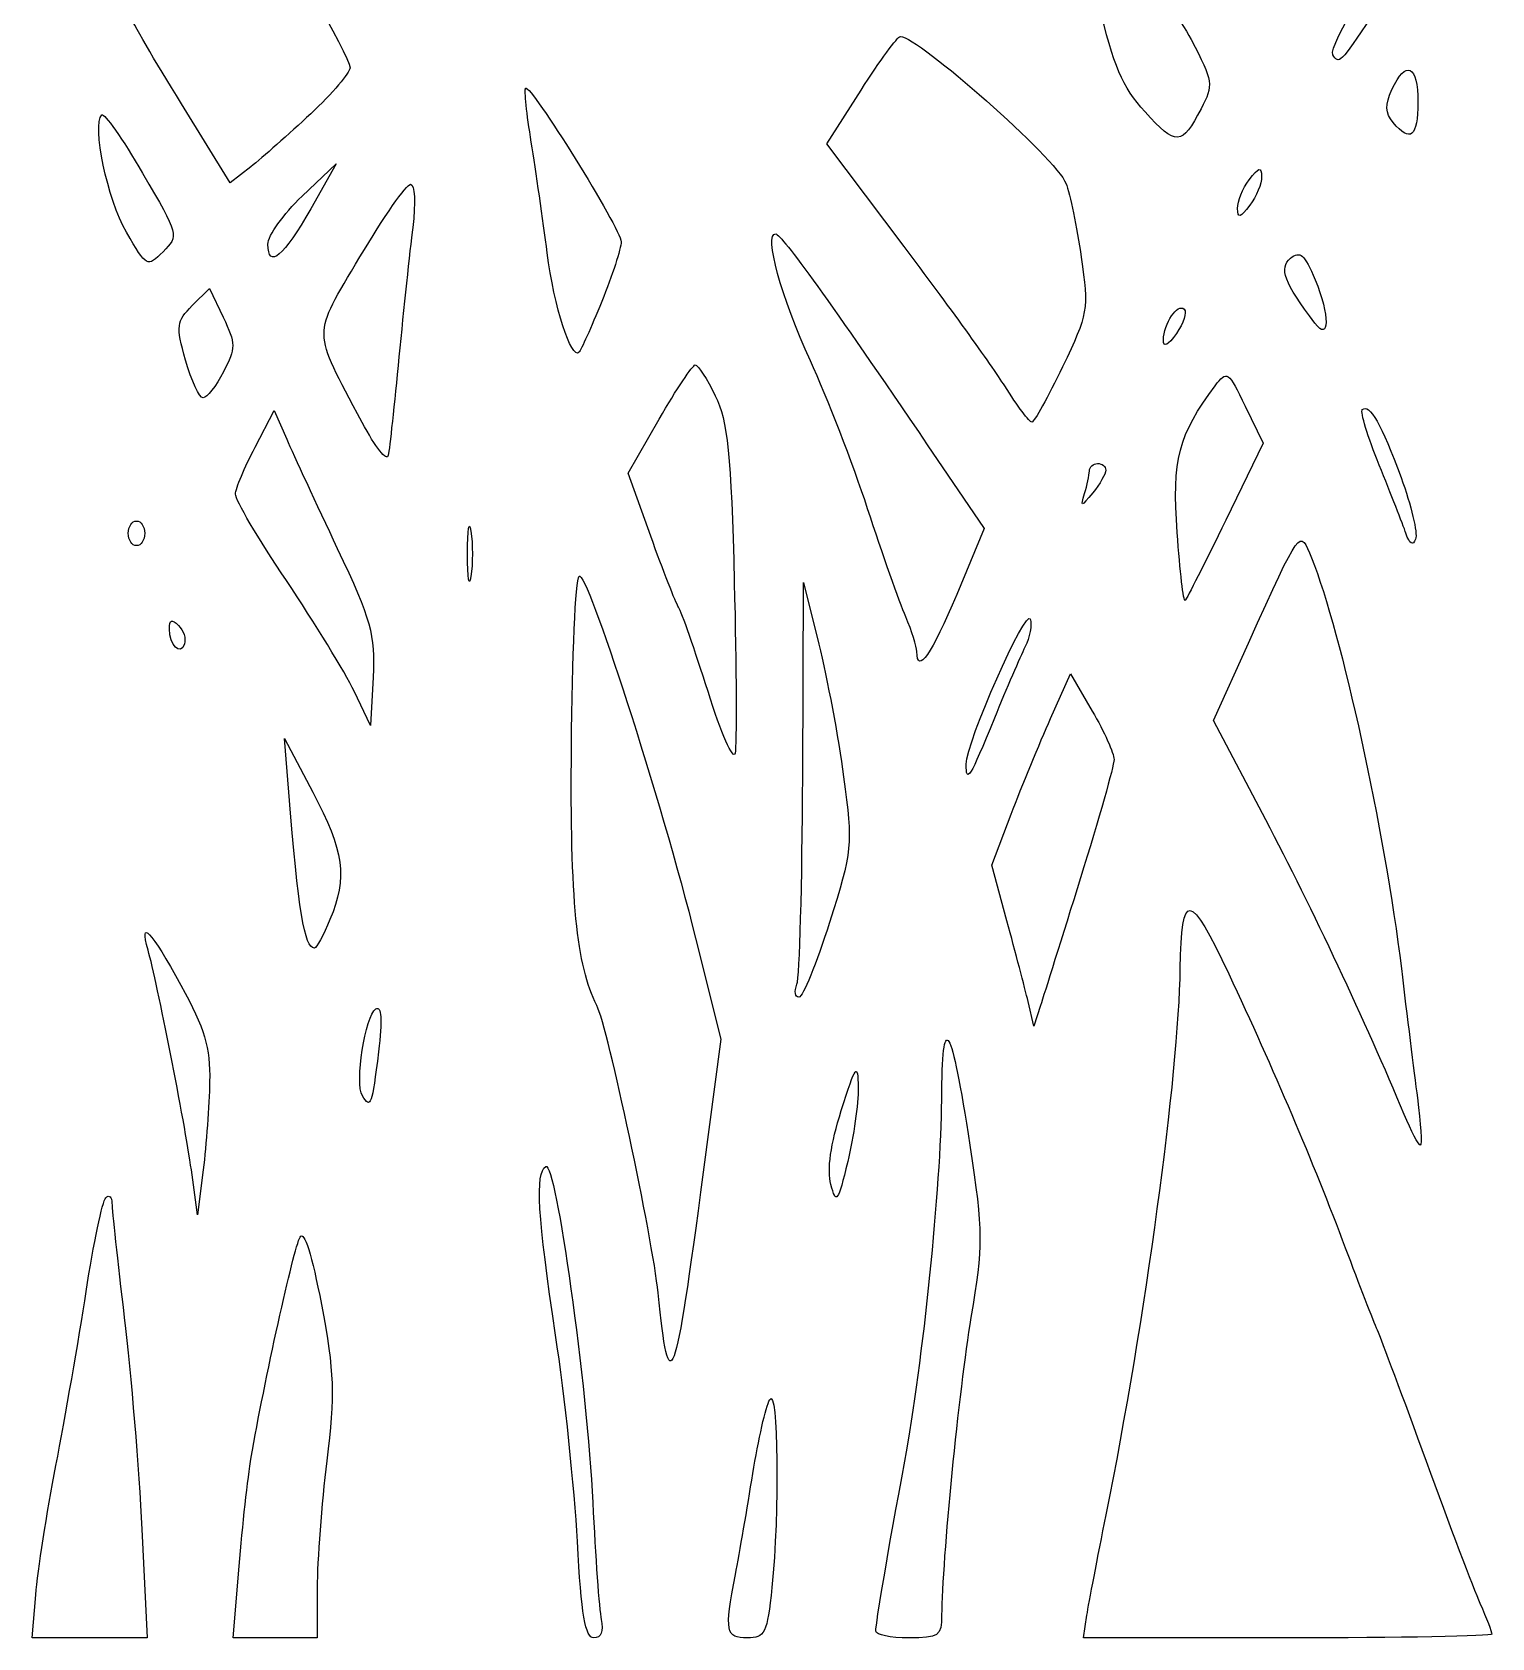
# Model space of a CAD drawing. Header units: centimetres. Extents: x -52 to 49, y -21 to 24.
# Drawn here: x -25.71 to -21.01, y -19.79 to -14.62 of the extents above; entities that cross this region are included whole.
import ezdxf

# ---------------------------------------------------------------- set-up
doc = ezdxf.new("R2010")
doc.units = ezdxf.units.CM
doc.header["$MEASUREMENT"] = 0
doc.layers.add('Layer 1', color=7, linetype='Continuous')

msp = doc.modelspace()

# ---------------------------------------------------------------- linework, layer by layer
at = {"layer": 'Layer 1'}
for points, knots in [([(-24.81245, -14.88026), (-24.7427, -14.81501), (-24.68563, -14.74827), (-24.68563, -14.73195), (-24.68563, -14.73195), (-24.68563, -14.69452), (-24.91995, -14.29298), (-24.95411, -14.27187), (-24.95411, -14.27187), (-24.98846, -14.25064), (-25.40432, -14.52609), (-25.39454, -14.56359), (-25.39454, -14.56359), (-25.39027, -14.57996), (-25.31583, -14.708), (-25.22912, -14.84812), (-25.22912, -14.84812), (-25.22912, -14.84812), (-25.07147, -15.10288), (-25.07147, -15.10288), (-25.07147, -15.10288), (-25.07147, -15.10288), (-25.00537, -15.05089), (-25.00537, -15.05089), (-25.00537, -15.05089), (-24.96902, -15.02229), (-24.8822, -14.94551), (-24.81245, -14.88027), (-24.81245, -14.88027), (-24.81245, -14.88027), (-24.81245, -14.88026), (-24.81245, -14.88026)], [0, 0, 0, 0, 0.1111111, 0.1111111, 0.1111111, 0.1111111, 0.2222222, 0.2222222, 0.2222222, 0.2222222, 0.3333333, 0.3333333, 0.3333333, 0.3333333, 0.4444444, 0.4444444, 0.4444444, 0.4444444, 0.5555556, 0.5555556, 0.5555556, 0.5555556, 0.6666667, 0.6666667, 0.6666667, 0.6666667, 0.7777778, 0.7777778, 0.7777778, 0.7777778, 1, 1, 1, 1]), ([(-21.94447, -14.86433), (-21.90421, -14.78648), (-21.90557, -14.77707), (-21.97658, -14.64135), (-21.97658, -14.64135), (-22.04908, -14.50278), (-22.28939, -14.23724), (-22.31717, -14.26501), (-22.31717, -14.26501), (-22.32487, -14.27272), (-22.30522, -14.39035), (-22.27348, -14.52641), (-22.27348, -14.52641), (-22.22685, -14.72635), (-22.19835, -14.79309), (-22.12491, -14.87439), (-22.12491, -14.87439), (-22.02495, -14.98504), (-22.00636, -14.984), (-21.94447, -14.86433)], [0, 0, 0, 0, 0.1666667, 0.1666667, 0.1666667, 0.1666667, 0.3333333, 0.3333333, 0.3333333, 0.3333333, 0.5, 0.5, 0.5, 0.5, 0.6666667, 0.6666667, 0.6666667, 0.6666667, 1, 1, 1, 1]), ([(-21.39531, -14.56572), (-21.29786, -14.41895), (-21.279, -14.36688), (-21.32329, -14.36688), (-21.32329, -14.36688), (-21.35559, -14.36688), (-21.53646, -14.66398), (-21.52019, -14.69031), (-21.52019, -14.69031), (-21.50035, -14.72241), (-21.49735, -14.71941), (-21.39531, -14.56573), (-21.39531, -14.56573), (-21.39531, -14.56573), (-21.39531, -14.56572), (-21.39531, -14.56572)], [0, 0, 0, 0, 0.2, 0.2, 0.2, 0.2, 0.4, 0.4, 0.4, 0.4, 0.6, 0.6, 0.6, 0.6, 1, 1, 1, 1]), ([(-22.39073, -15.69546), (-22.30847, -15.5248), (-22.30611, -15.51092), (-22.33064, -15.34242), (-22.33064, -15.34242), (-22.34468, -15.24595), (-22.36692, -15.13879), (-22.38006, -15.10429), (-22.38006, -15.10429), (-22.40958, -15.02679), (-22.85533, -14.63146), (-22.9132, -14.63146), (-22.9132, -14.63146), (-22.92225, -14.63146), (-22.97921, -14.70918), (-23.03977, -14.80418), (-23.03977, -14.80418), (-23.03977, -14.80418), (-23.14988, -14.97689), (-23.14988, -14.97689), (-23.14988, -14.97689), (-23.14988, -14.97689), (-22.90063, -15.30832), (-22.90063, -15.30832), (-22.90063, -15.30832), (-22.76354, -15.4906), (-22.61795, -15.69266), (-22.5771, -15.75733), (-22.5771, -15.75733), (-22.53624, -15.822), (-22.49686, -15.87451), (-22.48959, -15.87401), (-22.48959, -15.87401), (-22.48231, -15.87351), (-22.43783, -15.79317), (-22.39074, -15.69546), (-22.39074, -15.69546), (-22.39074, -15.69546), (-22.39073, -15.69546), (-22.39073, -15.69546)], [0, 0, 0, 0, 0.0909091, 0.0909091, 0.0909091, 0.0909091, 0.1818182, 0.1818182, 0.1818182, 0.1818182, 0.2727273, 0.2727273, 0.2727273, 0.2727273, 0.3636364, 0.3636364, 0.3636364, 0.3636364, 0.4545455, 0.4545455, 0.4545455, 0.4545455, 0.5454545, 0.5454545, 0.5454545, 0.5454545, 0.6363636, 0.6363636, 0.6363636, 0.6363636, 0.7272727, 0.7272727, 0.7272727, 0.7272727, 0.8181818, 0.8181818, 0.8181818, 0.8181818, 1, 1, 1, 1]), ([(-21.24604, -14.84313), (-21.24604, -14.72376), (-21.28529, -14.70481), (-21.32987, -14.80266), (-21.32987, -14.80266), (-21.35264, -14.85264), (-21.35175, -14.87755), (-21.32606, -14.90849), (-21.32606, -14.90849), (-21.27073, -14.97516), (-21.24603, -14.95499), (-21.24603, -14.84313), (-21.24603, -14.84313), (-21.24603, -14.84313), (-21.24604, -14.84313), (-21.24604, -14.84313)], [0, 0, 0, 0, 0.2, 0.2, 0.2, 0.2, 0.4, 0.4, 0.4, 0.4, 0.6, 0.6, 0.6, 0.6, 1, 1, 1, 1]), ([(-23.87497, -15.48535), (-23.84075, -15.40134), (-23.81269, -15.3147), (-23.81262, -15.29282), (-23.81262, -15.29282), (-23.81262, -15.25259), (-24.1048, -14.78266), (-24.12031, -14.79816), (-24.12031, -14.79816), (-24.12492, -14.80277), (-24.11667, -14.8812), (-24.10197, -14.97245), (-24.10197, -14.97245), (-24.08728, -15.0637), (-24.06425, -15.22374), (-24.05081, -15.32809), (-24.05081, -15.32809), (-24.02828, -15.50296), (-23.97331, -15.67422), (-23.94788, -15.64879), (-23.94788, -15.64879), (-23.942, -15.64291), (-23.90919, -15.56936), (-23.87497, -15.48535)], [0, 0, 0, 0, 0.1428571, 0.1428571, 0.1428571, 0.1428571, 0.2857143, 0.2857143, 0.2857143, 0.2857143, 0.4285714, 0.4285714, 0.4285714, 0.4285714, 0.5714286, 0.5714286, 0.5714286, 0.5714286, 0.7142857, 0.7142857, 0.7142857, 0.7142857, 1, 1, 1, 1]), ([(-25.35387, -15.07187), (-25.41865, -14.96121), (-25.47782, -14.87685), (-25.48537, -14.8844), (-25.48537, -14.8844), (-25.5175, -14.91653), (-25.46701, -15.15641), (-25.4059, -15.26197), (-25.4059, -15.26197), (-25.34007, -15.37567), (-25.33918, -15.37615), (-25.28783, -15.3248), (-25.28783, -15.3248), (-25.23649, -15.27345), (-25.23699, -15.27153), (-25.35387, -15.07187)], [0, 0, 0, 0, 0.2, 0.2, 0.2, 0.2, 0.4, 0.4, 0.4, 0.4, 0.6, 0.6, 0.6, 0.6, 1, 1, 1, 1]), ([(-24.81209, -15.18652), (-24.81209, -15.18652), (-24.73026, -15.04156), (-24.73026, -15.04156), (-24.73026, -15.04156), (-24.73026, -15.04156), (-24.84023, -15.14615), (-24.84023, -15.14615), (-24.84023, -15.14615), (-24.90071, -15.20368), (-24.9502, -15.27313), (-24.9502, -15.30049), (-24.9502, -15.30049), (-24.9502, -15.38255), (-24.8988, -15.34013), (-24.81208, -15.18652), (-24.81208, -15.18652), (-24.81208, -15.18652), (-24.81209, -15.18652), (-24.81209, -15.18652)], [0, 0, 0, 0, 0.1666667, 0.1666667, 0.1666667, 0.1666667, 0.3333333, 0.3333333, 0.3333333, 0.3333333, 0.5, 0.5, 0.5, 0.5, 0.6666667, 0.6666667, 0.6666667, 0.6666667, 1, 1, 1, 1]), ([(-21.74959, -15.08281), (-21.75025, -15.04983), (-21.75822, -15.05186), (-21.78928, -15.09292), (-21.78928, -15.09292), (-21.81065, -15.12117), (-21.82775, -15.16284), (-21.82728, -15.18552), (-21.82728, -15.18552), (-21.82662, -15.2185), (-21.81865, -15.21647), (-21.78759, -15.17541), (-21.78759, -15.17541), (-21.76622, -15.14716), (-21.74912, -15.10549), (-21.74959, -15.08281)], [0, 0, 0, 0, 0.2, 0.2, 0.2, 0.2, 0.4, 0.4, 0.4, 0.4, 0.6, 0.6, 0.6, 0.6, 1, 1, 1, 1]), ([(-24.52821, -15.66333), (-24.51329, -15.51053), (-24.49332, -15.32301), (-24.48383, -15.24661), (-24.48383, -15.24661), (-24.47397, -15.16717), (-24.47701, -15.1077), (-24.49093, -15.1077), (-24.49093, -15.1077), (-24.50432, -15.1077), (-24.57762, -15.213), (-24.65382, -15.34171), (-24.65382, -15.34171), (-24.80911, -15.60402), (-24.8096, -15.56771), (-24.64666, -15.87499), (-24.64666, -15.87499), (-24.60422, -15.95503), (-24.56631, -16.00265), (-24.56242, -15.98082), (-24.56242, -15.98082), (-24.55852, -15.95899), (-24.54313, -15.81612), (-24.52821, -15.66332), (-24.52821, -15.66332), (-24.52821, -15.66332), (-24.52821, -15.66333), (-24.52821, -15.66333)], [0, 0, 0, 0, 0.125, 0.125, 0.125, 0.125, 0.25, 0.25, 0.25, 0.25, 0.375, 0.375, 0.375, 0.375, 0.5, 0.5, 0.5, 0.5, 0.625, 0.625, 0.625, 0.625, 0.75, 0.75, 0.75, 0.75, 1, 1, 1, 1]), ([(-22.73164, -16.42878), (-22.73164, -16.42878), (-22.64297, -16.2166), (-22.64297, -16.2166), (-22.64297, -16.2166), (-22.64297, -16.2166), (-22.82641, -15.94658), (-22.82641, -15.94658), (-22.82641, -15.94658), (-23.1354, -15.49176), (-23.29572, -15.26887), (-23.31475, -15.26764), (-23.31475, -15.26764), (-23.35364, -15.26513), (-23.29636, -15.47479), (-23.20303, -15.67657), (-23.20303, -15.67657), (-23.14918, -15.79299), (-23.06619, -16.0073), (-23.01861, -16.15282), (-23.01861, -16.15282), (-22.97103, -16.29834), (-22.91588, -16.45492), (-22.89605, -16.50078), (-22.89605, -16.50078), (-22.87622, -16.54664), (-22.86, -16.59724), (-22.86, -16.61323), (-22.86, -16.61323), (-22.86, -16.69021), (-22.81217, -16.62149), (-22.73164, -16.42879), (-22.73164, -16.42879), (-22.73164, -16.42879), (-22.73164, -16.42878), (-22.73164, -16.42878)], [0, 0, 0, 0, 0.1, 0.1, 0.1, 0.1, 0.2, 0.2, 0.2, 0.2, 0.3, 0.3, 0.3, 0.3, 0.4, 0.4, 0.4, 0.4, 0.5, 0.5, 0.5, 0.5, 0.6, 0.6, 0.6, 0.6, 0.7, 0.7, 0.7, 0.7, 0.8, 0.8, 0.8, 0.8, 1, 1, 1, 1]), ([(-21.57714, -15.41518), (-21.61126, -15.33352), (-21.62592, -15.32074), (-21.65644, -15.34607), (-21.65644, -15.34607), (-21.69429, -15.37748), (-21.67667, -15.42464), (-21.57836, -15.555), (-21.57836, -15.555), (-21.5304, -15.6186), (-21.52962, -15.5289), (-21.57714, -15.41518)], [0, 0, 0, 0, 0.25, 0.25, 0.25, 0.25, 0.5, 0.5, 0.5, 0.5, 1, 1, 1, 1]), ([(-25.09353, -15.71201), (-25.05343, -15.63446), (-25.05349, -15.62167), (-25.09446, -15.53576), (-25.09446, -15.53576), (-25.09446, -15.53576), (-25.13863, -15.44313), (-25.13863, -15.44313), (-25.13863, -15.44313), (-25.13863, -15.44313), (-25.19391, -15.49841), (-25.19391, -15.49841), (-25.19391, -15.49841), (-25.2451, -15.5496), (-25.24668, -15.56264), (-25.21532, -15.67466), (-25.21532, -15.67466), (-25.19669, -15.74119), (-25.1714, -15.79563), (-25.15911, -15.79563), (-25.15911, -15.79563), (-25.14682, -15.79563), (-25.11731, -15.758), (-25.09353, -15.71201)], [0, 0, 0, 0, 0.1428571, 0.1428571, 0.1428571, 0.1428571, 0.2857143, 0.2857143, 0.2857143, 0.2857143, 0.4285714, 0.4285714, 0.4285714, 0.4285714, 0.5714286, 0.5714286, 0.5714286, 0.5714286, 0.7142857, 0.7142857, 0.7142857, 0.7142857, 1, 1, 1, 1]), ([(-21.99884, -15.51025), (-22.02007, -15.48902), (-22.06528, -15.55612), (-22.06584, -15.60969), (-22.06584, -15.60969), (-22.0661, -15.6348), (-22.05117, -15.62713), (-22.02386, -15.58813), (-22.02386, -15.58813), (-22.00055, -15.55485), (-21.98929, -15.5198), (-21.99884, -15.51025)], [0, 0, 0, 0, 0.25, 0.25, 0.25, 0.25, 0.5, 0.5, 0.5, 0.5, 1, 1, 1, 1]), ([(-23.4481, -16.39094), (-23.45846, -15.9744), (-23.46893, -15.87122), (-23.50916, -15.78901), (-23.50916, -15.78901), (-23.53587, -15.73444), (-23.56488, -15.68979), (-23.57364, -15.68979), (-23.57364, -15.68979), (-23.5824, -15.68979), (-23.63463, -15.76814), (-23.68971, -15.86391), (-23.68971, -15.86391), (-23.68971, -15.86391), (-23.78985, -16.03803), (-23.78985, -16.03803), (-23.78985, -16.03803), (-23.78985, -16.03803), (-23.71733, -16.24094), (-23.71733, -16.24094), (-23.71733, -16.24094), (-23.67744, -16.35254), (-23.63699, -16.45576), (-23.62743, -16.47031), (-23.62743, -16.47031), (-23.61787, -16.48486), (-23.57523, -16.60717), (-23.53268, -16.7421), (-23.53268, -16.7421), (-23.49013, -16.87703), (-23.45088, -16.96633), (-23.44545, -16.94054), (-23.44545, -16.94054), (-23.44003, -16.91475), (-23.44122, -16.66742), (-23.4481, -16.39093), (-23.4481, -16.39093), (-23.4481, -16.39093), (-23.4481, -16.39094), (-23.4481, -16.39094)], [0, 0, 0, 0, 0.0909091, 0.0909091, 0.0909091, 0.0909091, 0.1818182, 0.1818182, 0.1818182, 0.1818182, 0.2727273, 0.2727273, 0.2727273, 0.2727273, 0.3636364, 0.3636364, 0.3636364, 0.3636364, 0.4545455, 0.4545455, 0.4545455, 0.4545455, 0.5454545, 0.5454545, 0.5454545, 0.5454545, 0.6363636, 0.6363636, 0.6363636, 0.6363636, 0.7272727, 0.7272727, 0.7272727, 0.7272727, 0.8181818, 0.8181818, 0.8181818, 0.8181818, 1, 1, 1, 1]), ([(-21.86534, -16.19031), (-21.86534, -16.19031), (-21.74435, -15.94172), (-21.74435, -15.94172), (-21.74435, -15.94172), (-21.74435, -15.94172), (-21.80204, -15.82297), (-21.80204, -15.82297), (-21.80204, -15.82297), (-21.8573, -15.70923), (-21.86139, -15.70643), (-21.89891, -15.75654), (-21.89891, -15.75654), (-22.01757, -15.91495), (-22.03813, -15.99426), (-22.02153, -16.22949), (-22.02153, -16.22949), (-22.01266, -16.35516), (-22.00111, -16.45369), (-21.99587, -16.44844), (-21.99587, -16.44844), (-21.99062, -16.4432), (-21.93189, -16.32704), (-21.86534, -16.19031)], [0, 0, 0, 0, 0.1428571, 0.1428571, 0.1428571, 0.1428571, 0.2857143, 0.2857143, 0.2857143, 0.2857143, 0.4285714, 0.4285714, 0.4285714, 0.4285714, 0.5714286, 0.5714286, 0.5714286, 0.5714286, 0.7142857, 0.7142857, 0.7142857, 0.7142857, 1, 1, 1, 1]), ([(-21.30058, -16.05215), (-21.36265, -15.88232), (-21.40304, -15.81151), (-21.42519, -15.83367), (-21.42519, -15.83367), (-21.43226, -15.84074), (-21.40772, -15.9214), (-21.37065, -16.0129), (-21.37065, -16.0129), (-21.33358, -16.1044), (-21.29494, -16.20308), (-21.28479, -16.23219), (-21.28479, -16.23219), (-21.27247, -16.26751), (-21.26206, -16.27363), (-21.2535, -16.25059), (-21.2535, -16.25059), (-21.24644, -16.23161), (-21.26762, -16.14231), (-21.30058, -16.05215)], [0, 0, 0, 0, 0.1666667, 0.1666667, 0.1666667, 0.1666667, 0.3333333, 0.3333333, 0.3333333, 0.3333333, 0.5, 0.5, 0.5, 0.5, 0.6666667, 0.6666667, 0.6666667, 0.6666667, 1, 1, 1, 1]), ([(-24.72683, -16.28064), (-24.79448, -16.13757), (-24.86778, -15.97905), (-24.88972, -15.92837), (-24.88972, -15.92837), (-24.88972, -15.92837), (-24.92961, -15.83621), (-24.92961, -15.83621), (-24.92961, -15.83621), (-24.92961, -15.83621), (-24.99163, -15.95483), (-24.99163, -15.95483), (-24.99163, -15.95483), (-25.02574, -16.02007), (-25.05419, -16.08808), (-25.05484, -16.10597), (-25.05484, -16.10597), (-25.0555, -16.12386), (-24.98162, -16.24927), (-24.89067, -16.38465), (-24.89067, -16.38465), (-24.79972, -16.52003), (-24.70149, -16.68039), (-24.67239, -16.741), (-24.67239, -16.741), (-24.67239, -16.741), (-24.61947, -16.8512), (-24.61947, -16.8512), (-24.61947, -16.8512), (-24.61947, -16.8512), (-24.61165, -16.69598), (-24.61165, -16.69598), (-24.61165, -16.69598), (-24.60469, -16.55777), (-24.61731, -16.51224), (-24.72682, -16.28064), (-24.72682, -16.28064), (-24.72682, -16.28064), (-24.72683, -16.28064), (-24.72683, -16.28064)], [0, 0, 0, 0, 0.0909091, 0.0909091, 0.0909091, 0.0909091, 0.1818182, 0.1818182, 0.1818182, 0.1818182, 0.2727273, 0.2727273, 0.2727273, 0.2727273, 0.3636364, 0.3636364, 0.3636364, 0.3636364, 0.4545455, 0.4545455, 0.4545455, 0.4545455, 0.5454545, 0.5454545, 0.5454545, 0.5454545, 0.6363636, 0.6363636, 0.6363636, 0.6363636, 0.7272727, 0.7272727, 0.7272727, 0.7272727, 0.8181818, 0.8181818, 0.8181818, 0.8181818, 1, 1, 1, 1]), ([(-22.25146, -16.02869), (-22.25146, -16.01692), (-22.26337, -16.00729), (-22.27792, -16.00729), (-22.27792, -16.00729), (-22.29247, -16.00729), (-22.30438, -16.01822), (-22.30438, -16.03158), (-22.30438, -16.03158), (-22.30438, -16.04494), (-22.3113, -16.07768), (-22.31977, -16.10434), (-22.31977, -16.10434), (-22.33385, -16.14869), (-22.3316, -16.14844), (-22.29331, -16.10145), (-22.29331, -16.10145), (-22.27029, -16.0732), (-22.25146, -16.04046), (-22.25146, -16.02869)], [0, 0, 0, 0, 0.1666667, 0.1666667, 0.1666667, 0.1666667, 0.3333333, 0.3333333, 0.3333333, 0.3333333, 0.5, 0.5, 0.5, 0.5, 0.6666667, 0.6666667, 0.6666667, 0.6666667, 1, 1, 1, 1]), ([(-25.34708, -16.23219), (-25.34708, -16.21036), (-25.35899, -16.1925), (-25.37354, -16.1925), (-25.37354, -16.1925), (-25.38809, -16.1925), (-25.4, -16.21036), (-25.4, -16.23219), (-25.4, -16.23219), (-25.4, -16.25402), (-25.38809, -16.27188), (-25.37354, -16.27188), (-25.37354, -16.27188), (-25.35899, -16.27188), (-25.34708, -16.25402), (-25.34708, -16.23219)], [0, 0, 0, 0, 0.2, 0.2, 0.2, 0.2, 0.4, 0.4, 0.4, 0.4, 0.6, 0.6, 0.6, 0.6, 1, 1, 1, 1]), ([(-24.29626, -16.22557), (-24.30232, -16.18555), (-24.30728, -16.21829), (-24.30728, -16.29833), (-24.30728, -16.29833), (-24.30728, -16.37837), (-24.30232, -16.41111), (-24.29626, -16.37109), (-24.29626, -16.37109), (-24.2902, -16.33107), (-24.2902, -16.26559), (-24.29626, -16.22557)], [0, 0, 0, 0, 0.25, 0.25, 0.25, 0.25, 0.5, 0.5, 0.5, 0.5, 1, 1, 1, 1]), ([(-21.2479, -18.0512), (-21.25879, -17.96753), (-21.28203, -17.78), (-21.29954, -17.63448), (-21.29954, -17.63448), (-21.35272, -17.19258), (-21.49218, -16.55441), (-21.58865, -16.31156), (-21.58865, -16.31156), (-21.62647, -16.21635), (-21.62288, -16.21149), (-21.79211, -16.58635), (-21.79211, -16.58635), (-21.79211, -16.58635), (-21.90422, -16.83468), (-21.90422, -16.83468), (-21.90422, -16.83468), (-21.90422, -16.83468), (-21.73619, -17.1552), (-21.73619, -17.1552), (-21.73619, -17.1552), (-21.58705, -17.43969), (-21.41261, -17.81082), (-21.29017, -18.10411), (-21.29017, -18.10411), (-21.26739, -18.15868), (-21.24411, -18.20333), (-21.23843, -18.20333), (-21.23843, -18.20333), (-21.23275, -18.20333), (-21.23703, -18.13487), (-21.24791, -18.05119), (-21.24791, -18.05119), (-21.24791, -18.05119), (-21.2479, -18.0512), (-21.2479, -18.0512)], [0, 0, 0, 0, 0.1, 0.1, 0.1, 0.1, 0.2, 0.2, 0.2, 0.2, 0.3, 0.3, 0.3, 0.3, 0.4, 0.4, 0.4, 0.4, 0.5, 0.5, 0.5, 0.5, 0.6, 0.6, 0.6, 0.6, 0.7, 0.7, 0.7, 0.7, 0.8, 0.8, 0.8, 0.8, 1, 1, 1, 1]), ([(-23.54827, -18.29076), (-23.54827, -18.29076), (-23.4916, -17.86225), (-23.4916, -17.86225), (-23.4916, -17.86225), (-23.4916, -17.86225), (-23.57262, -17.5367), (-23.57262, -17.5367), (-23.57262, -17.5367), (-23.68345, -17.09133), (-23.92354, -16.34584), (-23.94814, -16.37066), (-23.94814, -16.37066), (-23.95919, -16.38181), (-23.97022, -16.62906), (-23.97265, -16.9201), (-23.97265, -16.9201), (-23.97679, -17.41653), (-23.95659, -17.62226), (-23.89082, -17.75354), (-23.89082, -17.75354), (-23.85591, -17.82322), (-23.71136, -18.5012), (-23.69339, -18.67958), (-23.69339, -18.67958), (-23.65745, -19.03623), (-23.64104, -18.99225), (-23.54827, -18.29076)], [0, 0, 0, 0, 0.125, 0.125, 0.125, 0.125, 0.25, 0.25, 0.25, 0.25, 0.375, 0.375, 0.375, 0.375, 0.5, 0.5, 0.5, 0.5, 0.625, 0.625, 0.625, 0.625, 0.75, 0.75, 0.75, 0.75, 1, 1, 1, 1]), ([(-23.14128, -17.48612), (-23.06792, -17.25406), (-23.06639, -17.2383), (-23.09595, -17.01691), (-23.09595, -17.01691), (-23.11277, -16.89091), (-23.14867, -16.69852), (-23.17573, -16.58938), (-23.17573, -16.58938), (-23.17573, -16.58938), (-23.22492, -16.39094), (-23.22492, -16.39094), (-23.22492, -16.39094), (-23.22492, -16.39094), (-23.22767, -17.01716), (-23.22767, -17.01716), (-23.22767, -17.01716), (-23.22918, -17.36158), (-23.23764, -17.66221), (-23.24648, -17.68523), (-23.24648, -17.68523), (-23.25531, -17.70825), (-23.25234, -17.72689), (-23.23987, -17.72666), (-23.23987, -17.72666), (-23.2274, -17.7264), (-23.18303, -17.61818), (-23.14128, -17.48612)], [0, 0, 0, 0, 0.125, 0.125, 0.125, 0.125, 0.25, 0.25, 0.25, 0.25, 0.375, 0.375, 0.375, 0.375, 0.5, 0.5, 0.5, 0.5, 0.625, 0.625, 0.625, 0.625, 0.75, 0.75, 0.75, 0.75, 1, 1, 1, 1]), ([(-22.61024, -16.8275), (-22.57168, -16.73291), (-22.52737, -16.62991), (-22.51178, -16.5986), (-22.51178, -16.5986), (-22.49619, -16.56729), (-22.48848, -16.52655), (-22.49464, -16.50806), (-22.49464, -16.50806), (-22.50768, -16.46894), (-22.70125, -16.9068), (-22.70125, -16.97541), (-22.70125, -16.97541), (-22.70125, -17.04089), (-22.68934, -17.02153), (-22.61024, -16.82751), (-22.61024, -16.82751), (-22.61024, -16.82751), (-22.61024, -16.8275), (-22.61024, -16.8275)], [0, 0, 0, 0, 0.1666667, 0.1666667, 0.1666667, 0.1666667, 0.3333333, 0.3333333, 0.3333333, 0.3333333, 0.5, 0.5, 0.5, 0.5, 0.6666667, 0.6666667, 0.6666667, 0.6666667, 1, 1, 1, 1]), ([(-25.23827, -16.52885), (-25.25988, -16.50724), (-25.2677, -16.5102), (-25.2677, -16.53998), (-25.2677, -16.53998), (-25.2677, -16.59258), (-25.23212, -16.62816), (-25.21897, -16.58871), (-25.21897, -16.58871), (-25.21339, -16.57198), (-25.22207, -16.54504), (-25.23826, -16.52885), (-25.23826, -16.52885), (-25.23826, -16.52885), (-25.23827, -16.52885), (-25.23827, -16.52885)], [0, 0, 0, 0, 0.2, 0.2, 0.2, 0.2, 0.4, 0.4, 0.4, 0.4, 0.6, 0.6, 0.6, 0.6, 1, 1, 1, 1]), ([(-22.33279, -17.34247), (-22.2735, -17.15276), (-22.225, -16.98117), (-22.225, -16.96115), (-22.225, -16.96115), (-22.225, -16.94113), (-22.25659, -16.87085), (-22.2952, -16.80497), (-22.2952, -16.80497), (-22.2952, -16.80497), (-22.3654, -16.68519), (-22.3654, -16.68519), (-22.3654, -16.68519), (-22.3654, -16.68519), (-22.42958, -16.82911), (-22.42958, -16.82911), (-22.42958, -16.82911), (-22.46488, -16.90827), (-22.52183, -17.04686), (-22.55615, -17.1371), (-22.55615, -17.1371), (-22.55615, -17.1371), (-22.61854, -17.30117), (-22.61854, -17.30117), (-22.61854, -17.30117), (-22.61854, -17.30117), (-22.56975, -17.48106), (-22.56975, -17.48106), (-22.56975, -17.48106), (-22.54291, -17.58), (-22.51243, -17.69667), (-22.50201, -17.74032), (-22.50201, -17.74032), (-22.50201, -17.74032), (-22.48307, -17.8197), (-22.48307, -17.8197), (-22.48307, -17.8197), (-22.48307, -17.8197), (-22.46183, -17.75355), (-22.46183, -17.75355), (-22.46183, -17.75355), (-22.45015, -17.71717), (-22.39209, -17.53219), (-22.3328, -17.34248), (-22.3328, -17.34248), (-22.3328, -17.34248), (-22.33279, -17.34247), (-22.33279, -17.34247)], [0, 0, 0, 0, 0.0769231, 0.0769231, 0.0769231, 0.0769231, 0.1538462, 0.1538462, 0.1538462, 0.1538462, 0.2307692, 0.2307692, 0.2307692, 0.2307692, 0.3076923, 0.3076923, 0.3076923, 0.3076923, 0.3846154, 0.3846154, 0.3846154, 0.3846154, 0.4615385, 0.4615385, 0.4615385, 0.4615385, 0.5384615, 0.5384615, 0.5384615, 0.5384615, 0.6153846, 0.6153846, 0.6153846, 0.6153846, 0.6923077, 0.6923077, 0.6923077, 0.6923077, 0.7692308, 0.7692308, 0.7692308, 0.7692308, 0.8461538, 0.8461538, 0.8461538, 0.8461538, 1, 1, 1, 1]), ([(-24.75042, -17.47658), (-24.69348, -17.3403), (-24.70482, -17.25614), (-24.80582, -17.06563), (-24.80582, -17.06563), (-24.80582, -17.06563), (-24.89699, -16.89365), (-24.89699, -16.89365), (-24.89699, -16.89365), (-24.89699, -16.89365), (-24.88309, -17.06563), (-24.88309, -17.06563), (-24.88309, -17.06563), (-24.85219, -17.44788), (-24.8324, -17.56834), (-24.80051, -17.56834), (-24.80051, -17.56834), (-24.79405, -17.56834), (-24.77151, -17.52705), (-24.75042, -17.47659), (-24.75042, -17.47659), (-24.75042, -17.47659), (-24.75042, -17.47658), (-24.75042, -17.47658)], [0, 0, 0, 0, 0.1428571, 0.1428571, 0.1428571, 0.1428571, 0.2857143, 0.2857143, 0.2857143, 0.2857143, 0.4285714, 0.4285714, 0.4285714, 0.4285714, 0.5714286, 0.5714286, 0.5714286, 0.5714286, 0.7142857, 0.7142857, 0.7142857, 0.7142857, 1, 1, 1, 1]), ([(-21.00792, -19.7785), (-21.00792, -19.77172), (-21.02519, -19.72707), (-21.04629, -19.67928), (-21.04629, -19.67928), (-21.06739, -19.63149), (-21.14535, -19.42571), (-21.21953, -19.22198), (-21.21953, -19.22198), (-21.29371, -19.01825), (-21.36478, -18.82775), (-21.37747, -18.79865), (-21.37747, -18.79865), (-21.39016, -18.76955), (-21.43636, -18.65048), (-21.48013, -18.53407), (-21.48013, -18.53407), (-21.58406, -18.25764), (-21.71145, -17.95803), (-21.85521, -17.65193), (-21.85521, -17.65193), (-21.98112, -17.38383), (-22.00787, -17.38085), (-22.01153, -17.63449), (-22.01153, -17.63449), (-22.01648, -17.9766), (-22.12426, -18.77097), (-22.25026, -19.39397), (-22.25026, -19.39397), (-22.27822, -19.53221), (-22.30614, -19.67807), (-22.3123, -19.71808), (-22.3123, -19.71808), (-22.3123, -19.71808), (-22.3235, -19.79084), (-22.3235, -19.79084), (-22.3235, -19.79084), (-22.3235, -19.79084), (-21.66571, -19.79084), (-21.66571, -19.79084), (-21.66571, -19.79084), (-21.30393, -19.79084), (-21.00792, -19.78529), (-21.00792, -19.77851), (-21.00792, -19.77851), (-21.00792, -19.77851), (-21.00792, -19.7785), (-21.00792, -19.7785)], [0, 0, 0, 0, 0.0769231, 0.0769231, 0.0769231, 0.0769231, 0.1538462, 0.1538462, 0.1538462, 0.1538462, 0.2307692, 0.2307692, 0.2307692, 0.2307692, 0.3076923, 0.3076923, 0.3076923, 0.3076923, 0.3846154, 0.3846154, 0.3846154, 0.3846154, 0.4615385, 0.4615385, 0.4615385, 0.4615385, 0.5384615, 0.5384615, 0.5384615, 0.5384615, 0.6153846, 0.6153846, 0.6153846, 0.6153846, 0.6923077, 0.6923077, 0.6923077, 0.6923077, 0.7692308, 0.7692308, 0.7692308, 0.7692308, 0.8461538, 0.8461538, 0.8461538, 0.8461538, 1, 1, 1, 1]), ([(-25.13803, -17.99919), (-25.13591, -17.88756), (-25.15357, -17.82817), (-25.23045, -17.6883), (-25.23045, -17.6883), (-25.32801, -17.51081), (-25.36616, -17.46997), (-25.33635, -17.57494), (-25.33635, -17.57494), (-25.30765, -17.67599), (-25.21833, -18.12929), (-25.19689, -18.2827), (-25.19689, -18.2827), (-25.19689, -18.2827), (-25.17655, -18.42822), (-25.17655, -18.42822), (-25.17655, -18.42822), (-25.17655, -18.42822), (-25.1586, -18.2827), (-25.1586, -18.2827), (-25.1586, -18.2827), (-25.14873, -18.20266), (-25.13947, -18.07508), (-25.13803, -17.99918), (-25.13803, -17.99918), (-25.13803, -17.99918), (-25.13803, -17.99919), (-25.13803, -17.99919)], [0, 0, 0, 0, 0.125, 0.125, 0.125, 0.125, 0.25, 0.25, 0.25, 0.25, 0.375, 0.375, 0.375, 0.375, 0.5, 0.5, 0.5, 0.5, 0.625, 0.625, 0.625, 0.625, 0.75, 0.75, 0.75, 0.75, 1, 1, 1, 1]), ([(-24.59406, -17.90271), (-24.58144, -17.79872), (-24.58421, -17.75315), (-24.60245, -17.76442), (-24.60245, -17.76442), (-24.63685, -17.78568), (-24.67085, -18.00428), (-24.64601, -18.04446), (-24.64601, -18.04446), (-24.61939, -18.08753), (-24.61504, -18.07565), (-24.59406, -17.90271)], [0, 0, 0, 0, 0.25, 0.25, 0.25, 0.25, 0.5, 0.5, 0.5, 0.5, 1, 1, 1, 1]), ([(-22.78021, -19.71807), (-22.7792, -19.54307), (-22.72467, -18.98931), (-22.68575, -18.75896), (-22.68575, -18.75896), (-22.64621, -18.52488), (-22.64647, -18.4867), (-22.68954, -18.20333), (-22.68954, -18.20333), (-22.74992, -17.80604), (-22.77875, -17.75971), (-22.78008, -18.05781), (-22.78008, -18.05781), (-22.78127, -18.3277), (-22.84041, -18.90639), (-22.89903, -19.22198), (-22.89903, -19.22198), (-22.95275, -19.51117), (-22.9923, -19.74326), (-22.9923, -19.76924), (-22.9923, -19.76924), (-22.9923, -19.78112), (-22.94467, -19.79084), (-22.88647, -19.79084), (-22.88647, -19.79084), (-22.78876, -19.79084), (-22.7806, -19.78526), (-22.78022, -19.71808), (-22.78022, -19.71808), (-22.78022, -19.71808), (-22.78021, -19.71807), (-22.78021, -19.71807)], [0, 0, 0, 0, 0.1111111, 0.1111111, 0.1111111, 0.1111111, 0.2222222, 0.2222222, 0.2222222, 0.2222222, 0.3333333, 0.3333333, 0.3333333, 0.3333333, 0.4444444, 0.4444444, 0.4444444, 0.4444444, 0.5555556, 0.5555556, 0.5555556, 0.5555556, 0.6666667, 0.6666667, 0.6666667, 0.6666667, 0.7777778, 0.7777778, 0.7777778, 0.7777778, 1, 1, 1, 1]), ([(-23.04912, -18.01813), (-23.05063, -17.93523), (-23.05632, -17.94297), (-23.10352, -18.09193), (-23.10352, -18.09193), (-23.13765, -18.19962), (-23.14946, -18.28364), (-23.13702, -18.33006), (-23.13702, -18.33006), (-23.11955, -18.39521), (-23.11456, -18.38845), (-23.08262, -18.25626), (-23.08262, -18.25626), (-23.06328, -18.17622), (-23.0482, -18.06907), (-23.04912, -18.01813)], [0, 0, 0, 0, 0.2, 0.2, 0.2, 0.2, 0.4, 0.4, 0.4, 0.4, 0.6, 0.6, 0.6, 0.6, 1, 1, 1, 1]), ([(-23.87667, -19.7313), (-23.88341, -19.69856), (-23.89564, -19.52889), (-23.90385, -19.35427), (-23.90385, -19.35427), (-23.92133, -18.98216), (-24.02333, -18.25261), (-24.05512, -18.27225), (-24.05512, -18.27225), (-24.08951, -18.2935), (-24.08142, -18.43295), (-24.02362, -18.81533), (-24.02362, -18.81533), (-23.99421, -19.00988), (-23.96262, -19.30896), (-23.95341, -19.47994), (-23.95341, -19.47994), (-23.94065, -19.71685), (-23.92807, -19.79083), (-23.90054, -19.79083), (-23.90054, -19.79083), (-23.87708, -19.79083), (-23.86871, -19.76995), (-23.87667, -19.7313)], [0, 0, 0, 0, 0.1428571, 0.1428571, 0.1428571, 0.1428571, 0.2857143, 0.2857143, 0.2857143, 0.2857143, 0.4285714, 0.4285714, 0.4285714, 0.4285714, 0.5714286, 0.5714286, 0.5714286, 0.5714286, 0.7142857, 0.7142857, 0.7142857, 0.7142857, 1, 1, 1, 1]), ([(-25.35618, -19.44026), (-25.3657, -19.24744), (-25.39125, -18.94086), (-25.41297, -18.75896), (-25.41297, -18.75896), (-25.43469, -18.57706), (-25.45256, -18.41136), (-25.45269, -18.39075), (-25.45269, -18.39075), (-25.45282, -18.37014), (-25.46176, -18.36211), (-25.47258, -18.37293), (-25.47258, -18.37293), (-25.48339, -18.38374), (-25.51182, -18.51967), (-25.53576, -18.67499), (-25.53576, -18.67499), (-25.5597, -18.83032), (-25.60348, -19.08242), (-25.63306, -19.23521), (-25.63306, -19.23521), (-25.66263, -19.38801), (-25.69198, -19.57553), (-25.69829, -19.65193), (-25.69829, -19.65193), (-25.69829, -19.65193), (-25.70975, -19.79084), (-25.70975, -19.79084), (-25.70975, -19.79084), (-25.70975, -19.79084), (-25.52432, -19.79084), (-25.52432, -19.79084), (-25.52432, -19.79084), (-25.52432, -19.79084), (-25.33889, -19.79084), (-25.33889, -19.79084), (-25.33889, -19.79084), (-25.33889, -19.79084), (-25.35619, -19.44027), (-25.35619, -19.44027), (-25.35619, -19.44027), (-25.35619, -19.44027), (-25.35618, -19.44026), (-25.35618, -19.44026)], [0, 0, 0, 0, 0.0833333, 0.0833333, 0.0833333, 0.0833333, 0.1666667, 0.1666667, 0.1666667, 0.1666667, 0.25, 0.25, 0.25, 0.25, 0.3333333, 0.3333333, 0.3333333, 0.3333333, 0.4166667, 0.4166667, 0.4166667, 0.4166667, 0.5, 0.5, 0.5, 0.5, 0.5833333, 0.5833333, 0.5833333, 0.5833333, 0.6666667, 0.6666667, 0.6666667, 0.6666667, 0.75, 0.75, 0.75, 0.75, 0.8333333, 0.8333333, 0.8333333, 0.8333333, 1, 1, 1, 1]), ([(-24.79146, -19.63054), (-24.79146, -19.54238), (-24.77766, -19.35796), (-24.76079, -19.22071), (-24.76079, -19.22071), (-24.73418, -19.00414), (-24.73645, -18.93758), (-24.77802, -18.71675), (-24.77802, -18.71675), (-24.80793, -18.55787), (-24.83377, -18.47636), (-24.84683, -18.4997), (-24.84683, -18.4997), (-24.86718, -18.53607), (-24.96306, -18.96921), (-25.00377, -19.20875), (-25.00377, -19.20875), (-25.0149, -19.27423), (-25.03262, -19.43199), (-25.04315, -19.55932), (-25.04315, -19.55932), (-25.04315, -19.55932), (-25.0623, -19.79083), (-25.0623, -19.79083), (-25.0623, -19.79083), (-25.0623, -19.79083), (-24.92688, -19.79083), (-24.92688, -19.79083), (-24.92688, -19.79083), (-24.92688, -19.79083), (-24.79146, -19.79083), (-24.79146, -19.79083), (-24.79146, -19.79083), (-24.79146, -19.79083), (-24.79146, -19.63053), (-24.79146, -19.63053), (-24.79146, -19.63053), (-24.79146, -19.63053), (-24.79146, -19.63054), (-24.79146, -19.63054)], [0, 0, 0, 0, 0.0909091, 0.0909091, 0.0909091, 0.0909091, 0.1818182, 0.1818182, 0.1818182, 0.1818182, 0.2727273, 0.2727273, 0.2727273, 0.2727273, 0.3636364, 0.3636364, 0.3636364, 0.3636364, 0.4545455, 0.4545455, 0.4545455, 0.4545455, 0.5454545, 0.5454545, 0.5454545, 0.5454545, 0.6363636, 0.6363636, 0.6363636, 0.6363636, 0.7272727, 0.7272727, 0.7272727, 0.7272727, 0.8181818, 0.8181818, 0.8181818, 0.8181818, 1, 1, 1, 1]), ([(-23.32679, -19.6282), (-23.30195, -19.39057), (-23.30689, -18.97594), (-23.33399, -19.02354), (-23.33399, -19.02354), (-23.34642, -19.04537), (-23.37092, -19.15252), (-23.38845, -19.26167), (-23.38845, -19.26167), (-23.40597, -19.37081), (-23.43116, -19.51725), (-23.44443, -19.58709), (-23.44443, -19.58709), (-23.4796, -19.77226), (-23.47611, -19.79084), (-23.40617, -19.79084), (-23.40617, -19.79084), (-23.34925, -19.79084), (-23.3423, -19.77662), (-23.32679, -19.62821), (-23.32679, -19.62821), (-23.32679, -19.62821), (-23.32679, -19.6282), (-23.32679, -19.6282)], [0, 0, 0, 0, 0.1428571, 0.1428571, 0.1428571, 0.1428571, 0.2857143, 0.2857143, 0.2857143, 0.2857143, 0.4285714, 0.4285714, 0.4285714, 0.4285714, 0.5714286, 0.5714286, 0.5714286, 0.5714286, 0.7142857, 0.7142857, 0.7142857, 0.7142857, 1, 1, 1, 1])]:
    msp.add_open_spline(points, degree=3, knots=knots, dxfattribs=at)

doc.saveas('drawing.dxf')
